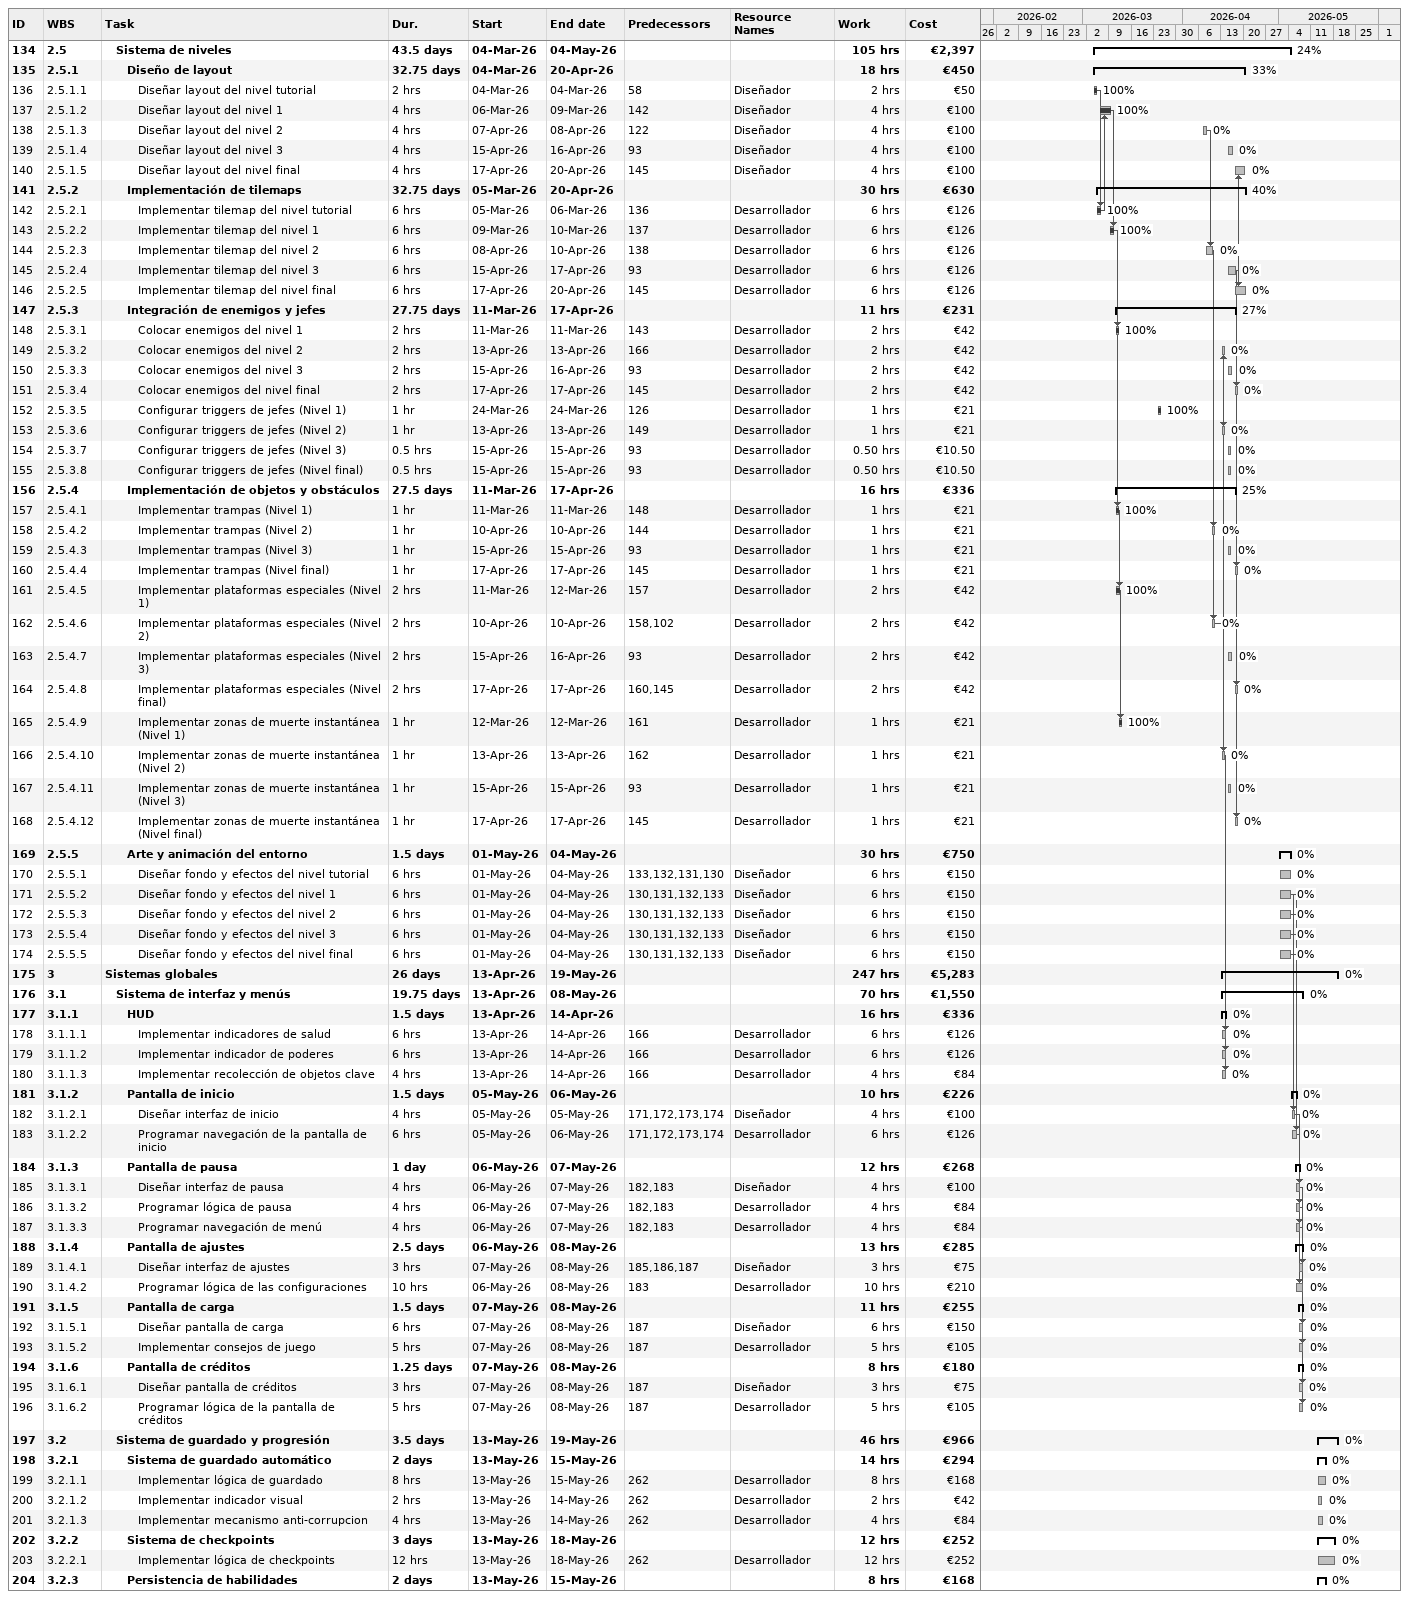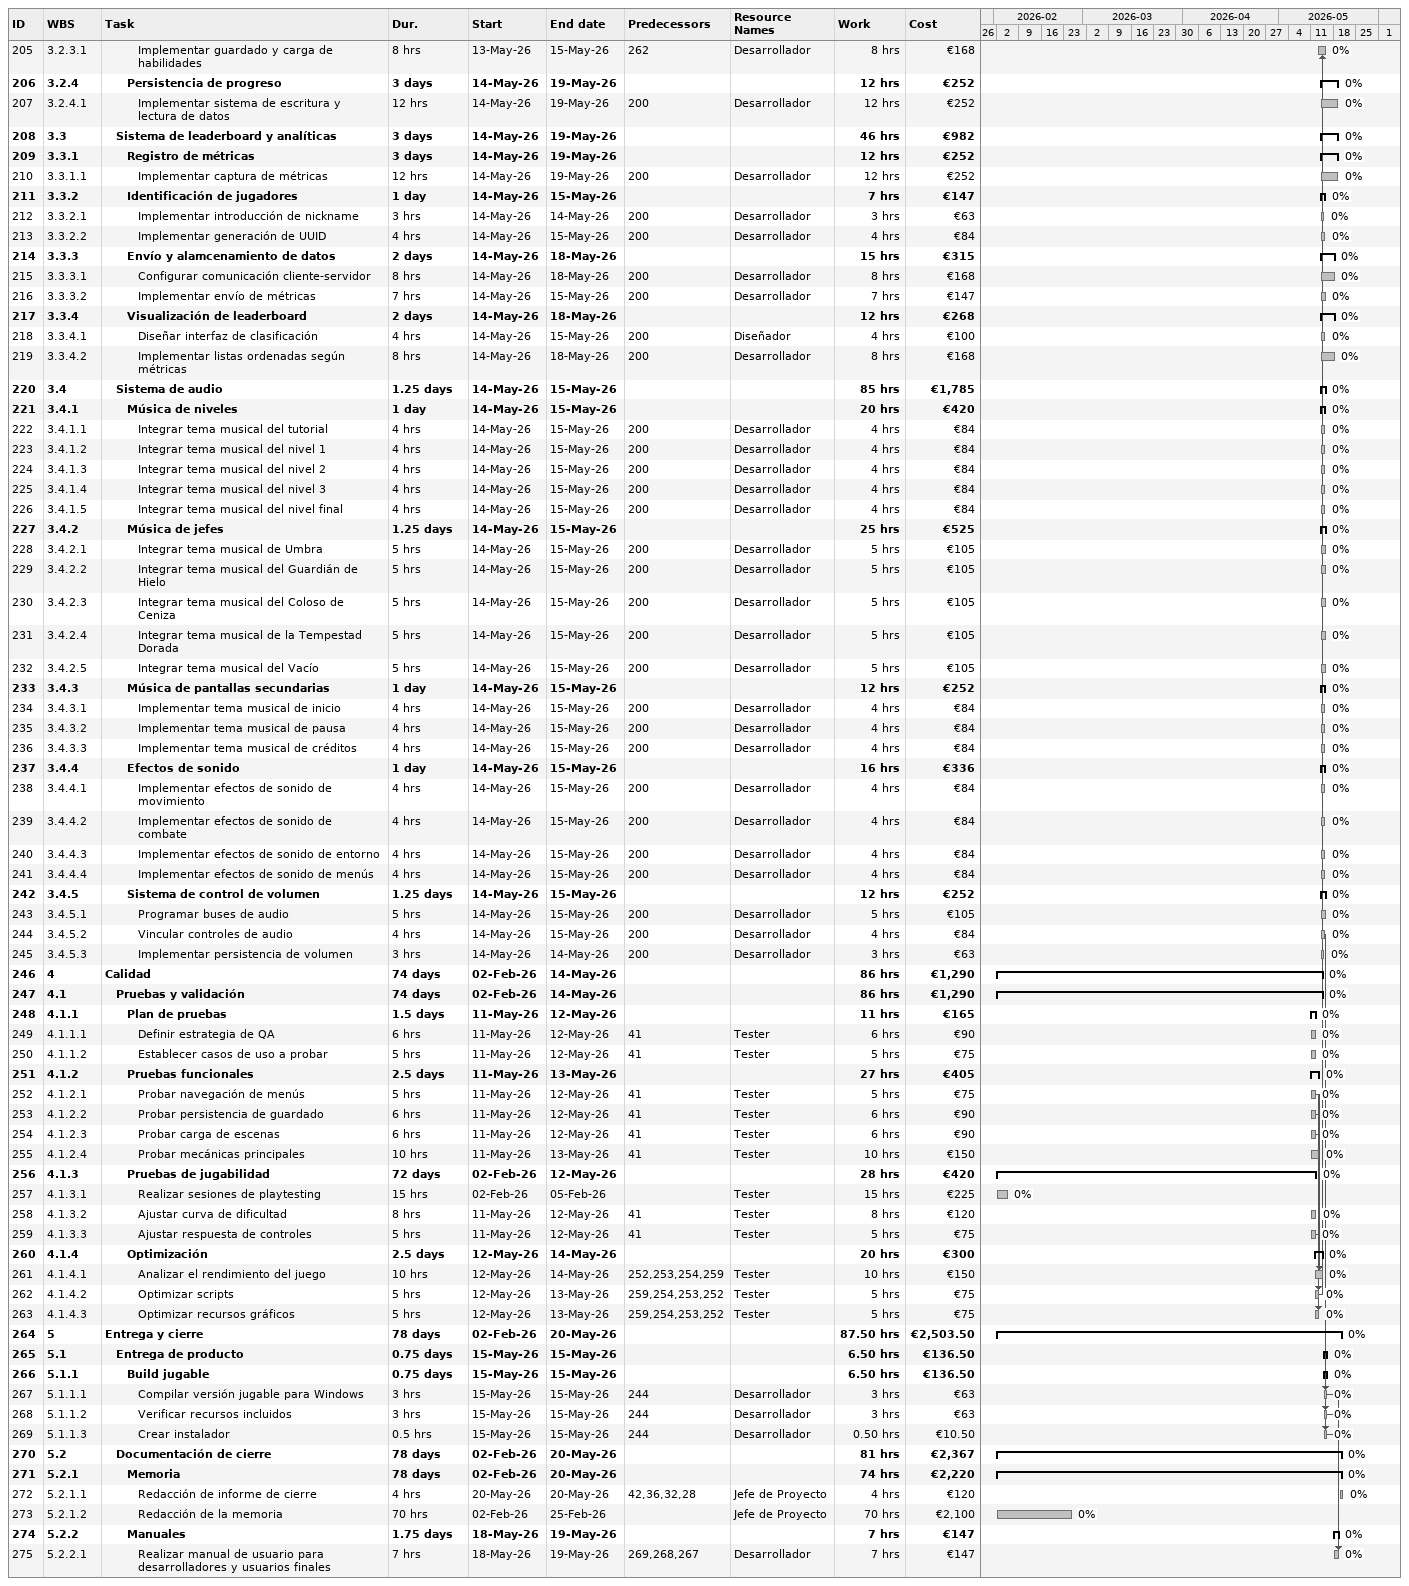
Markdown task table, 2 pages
| ID | WBS | Task | Duration | Start | Finish | Predecessors | Resources | % complete | Work (h) | Cost (€) |
|---|---|---|---|---|---|---|---|---|---|---|
| 134 | 2.5 | **Sistema de niveles** | 43.5d | 2026-03-04 | 2026-05-04 |  |  | 24 | 105 | 2397 |
| 135 | 2.5.1 | **Diseño de layout** | 32.75d | 2026-03-04 | 2026-04-20 |  |  | 33 | 18 | 450 |
| 136 | 2.5.1.1 | Diseñar layout del nivel tutorial | 2h | 2026-03-04 | 2026-03-04 | 58 | Diseñador | 100 | 2 | 50 |
| 137 | 2.5.1.2 | Diseñar layout del nivel 1 | 4h | 2026-03-06 | 2026-03-09 | 142 | Diseñador | 100 | 4 | 100 |
| 138 | 2.5.1.3 | Diseñar layout del nivel 2 | 4h | 2026-04-07 | 2026-04-08 | 122 | Diseñador | 0 | 4 | 100 |
| 139 | 2.5.1.4 | Diseñar layout del nivel 3 | 4h | 2026-04-15 | 2026-04-16 | 93 | Diseñador | 0 | 4 | 100 |
| 140 | 2.5.1.5 | Diseñar layout del nivel final | 4h | 2026-04-17 | 2026-04-20 | 145 | Diseñador | 0 | 4 | 100 |
| 141 | 2.5.2 | **Implementación de tilemaps** | 32.75d | 2026-03-05 | 2026-04-20 |  |  | 40 | 30 | 630 |
| 142 | 2.5.2.1 | Implementar tilemap del nivel tutorial | 6h | 2026-03-05 | 2026-03-06 | 136 | Desarrollador | 100 | 6 | 126 |
| 143 | 2.5.2.2 | Implementar tilemap del nivel 1 | 6h | 2026-03-09 | 2026-03-10 | 137 | Desarrollador | 100 | 6 | 126 |
| 144 | 2.5.2.3 | Implementar tilemap del nivel 2 | 6h | 2026-04-08 | 2026-04-10 | 138 | Desarrollador | 0 | 6 | 126 |
| 145 | 2.5.2.4 | Implementar tilemap del nivel 3 | 6h | 2026-04-15 | 2026-04-17 | 93 | Desarrollador | 0 | 6 | 126 |
| 146 | 2.5.2.5 | Implementar tilemap del nivel final | 6h | 2026-04-17 | 2026-04-20 | 145 | Desarrollador | 0 | 6 | 126 |
| 147 | 2.5.3 | **Integración de enemigos y jefes** | 27.75d | 2026-03-11 | 2026-04-17 |  |  | 27 | 11 | 231 |
| 148 | 2.5.3.1 | Colocar enemigos del nivel 1 | 2h | 2026-03-11 | 2026-03-11 | 143 | Desarrollador | 100 | 2 | 42 |
| 149 | 2.5.3.2 | Colocar enemigos del nivel 2 | 2h | 2026-04-13 | 2026-04-13 | 166 | Desarrollador | 0 | 2 | 42 |
| 150 | 2.5.3.3 | Colocar enemigos del nivel 3 | 2h | 2026-04-15 | 2026-04-16 | 93 | Desarrollador | 0 | 2 | 42 |
| 151 | 2.5.3.4 | Colocar enemigos del nivel final | 2h | 2026-04-17 | 2026-04-17 | 145 | Desarrollador | 0 | 2 | 42 |
| 152 | 2.5.3.5 | Configurar triggers de jefes (Nivel 1) | 1h | 2026-03-24 | 2026-03-24 | 126 | Desarrollador | 100 | 1 | 21 |
| 153 | 2.5.3.6 | Configurar triggers de jefes (Nivel 2) | 1h | 2026-04-13 | 2026-04-13 | 149 | Desarrollador | 0 | 1 | 21 |
| 154 | 2.5.3.7 | Configurar triggers de jefes (Nivel 3) | 0.5h | 2026-04-15 | 2026-04-15 | 93 | Desarrollador | 0 | 0.50 | 10.50 |
| 155 | 2.5.3.8 | Configurar triggers de jefes (Nivel final) | 0.5h | 2026-04-15 | 2026-04-15 | 93 | Desarrollador | 0 | 0.50 | 10.50 |
| 156 | 2.5.4 | **Implementación de objetos y obstáculos** | 27.5d | 2026-03-11 | 2026-04-17 |  |  | 25 | 16 | 336 |
| 157 | 2.5.4.1 | Implementar trampas (Nivel 1) | 1h | 2026-03-11 | 2026-03-11 | 148 | Desarrollador | 100 | 1 | 21 |
| 158 | 2.5.4.2 | Implementar trampas (Nivel 2) | 1h | 2026-04-10 | 2026-04-10 | 144 | Desarrollador | 0 | 1 | 21 |
| 159 | 2.5.4.3 | Implementar trampas (Nivel 3) | 1h | 2026-04-15 | 2026-04-15 | 93 | Desarrollador | 0 | 1 | 21 |
| 160 | 2.5.4.4 | Implementar trampas (Nivel final) | 1h | 2026-04-17 | 2026-04-17 | 145 | Desarrollador | 0 | 1 | 21 |
| 161 | 2.5.4.5 | Implementar plataformas especiales (Nivel 1) | 2h | 2026-03-11 | 2026-03-12 | 157 | Desarrollador | 100 | 2 | 42 |
| 162 | 2.5.4.6 | Implementar plataformas especiales (Nivel 2) | 2h | 2026-04-10 | 2026-04-10 | 158, 102 | Desarrollador | 0 | 2 | 42 |
| 163 | 2.5.4.7 | Implementar plataformas especiales (Nivel 3) | 2h | 2026-04-15 | 2026-04-16 | 93 | Desarrollador | 0 | 2 | 42 |
| 164 | 2.5.4.8 | Implementar plataformas especiales (Nivel final) | 2h | 2026-04-17 | 2026-04-17 | 160, 145 | Desarrollador | 0 | 2 | 42 |
| 165 | 2.5.4.9 | Implementar zonas de muerte instantánea (Nivel 1) | 1h | 2026-03-12 | 2026-03-12 | 161 | Desarrollador | 100 | 1 | 21 |
| 166 | 2.5.4.10 | Implementar zonas de muerte instantánea (Nivel 2) | 1h | 2026-04-13 | 2026-04-13 | 162 | Desarrollador | 0 | 1 | 21 |
| 167 | 2.5.4.11 | Implementar zonas de muerte instantánea (Nivel 3) | 1h | 2026-04-15 | 2026-04-15 | 93 | Desarrollador | 0 | 1 | 21 |
| 168 | 2.5.4.12 | Implementar zonas de muerte instantánea (Nivel final) | 1h | 2026-04-17 | 2026-04-17 | 145 | Desarrollador | 0 | 1 | 21 |
| 169 | 2.5.5 | **Arte y animación del entorno** | 1.5d | 2026-05-01 | 2026-05-04 |  |  | 0 | 30 | 750 |
| 170 | 2.5.5.1 | Diseñar fondo y efectos del nivel tutorial | 6h | 2026-05-01 | 2026-05-04 | 133, 132, 131, 130 | Diseñador | 0 | 6 | 150 |
| 171 | 2.5.5.2 | Diseñar fondo y efectos del nivel 1 | 6h | 2026-05-01 | 2026-05-04 | 130, 131, 132, 133 | Diseñador | 0 | 6 | 150 |
| 172 | 2.5.5.3 | Diseñar fondo y efectos del nivel 2 | 6h | 2026-05-01 | 2026-05-04 | 130, 131, 132, 133 | Diseñador | 0 | 6 | 150 |
| 173 | 2.5.5.4 | Diseñar fondo y efectos del nivel 3 | 6h | 2026-05-01 | 2026-05-04 | 130, 131, 132, 133 | Diseñador | 0 | 6 | 150 |
| 174 | 2.5.5.5 | Diseñar fondo y efectos del nivel final | 6h | 2026-05-01 | 2026-05-04 | 130, 131, 132, 133 | Diseñador | 0 | 6 | 150 |
| 175 | 3 | **Sistemas globales** | 26d | 2026-04-13 | 2026-05-19 |  |  | 0 | 247 | 5283 |
| 176 | 3.1 | **Sistema de interfaz y menús** | 19.75d | 2026-04-13 | 2026-05-08 |  |  | 0 | 70 | 1550 |
| 177 | 3.1.1 | **HUD** | 1.5d | 2026-04-13 | 2026-04-14 |  |  | 0 | 16 | 336 |
| 178 | 3.1.1.1 | Implementar indicadores de salud | 6h | 2026-04-13 | 2026-04-14 | 166 | Desarrollador | 0 | 6 | 126 |
| 179 | 3.1.1.2 | Implementar indicador de poderes | 6h | 2026-04-13 | 2026-04-14 | 166 | Desarrollador | 0 | 6 | 126 |
| 180 | 3.1.1.3 | Implementar recolección de objetos clave | 4h | 2026-04-13 | 2026-04-14 | 166 | Desarrollador | 0 | 4 | 84 |
| 181 | 3.1.2 | **Pantalla de inicio** | 1.5d | 2026-05-05 | 2026-05-06 |  |  | 0 | 10 | 226 |
| 182 | 3.1.2.1 | Diseñar interfaz de inicio | 4h | 2026-05-05 | 2026-05-05 | 171, 172, 173, 174 | Diseñador | 0 | 4 | 100 |
| 183 | 3.1.2.2 | Programar navegación de la pantalla de inicio | 6h | 2026-05-05 | 2026-05-06 | 171, 172, 173, 174 | Desarrollador | 0 | 6 | 126 |
| 184 | 3.1.3 | **Pantalla de pausa** | 1d | 2026-05-06 | 2026-05-07 |  |  | 0 | 12 | 268 |
| 185 | 3.1.3.1 | Diseñar interfaz de pausa | 4h | 2026-05-06 | 2026-05-07 | 182, 183 | Diseñador | 0 | 4 | 100 |
| 186 | 3.1.3.2 | Programar lógica de pausa | 4h | 2026-05-06 | 2026-05-07 | 182, 183 | Desarrollador | 0 | 4 | 84 |
| 187 | 3.1.3.3 | Programar navegación de menú | 4h | 2026-05-06 | 2026-05-07 | 182, 183 | Desarrollador | 0 | 4 | 84 |
| 188 | 3.1.4 | **Pantalla de ajustes** | 2.5d | 2026-05-06 | 2026-05-08 |  |  | 0 | 13 | 285 |
| 189 | 3.1.4.1 | Diseñar interfaz de ajustes | 3h | 2026-05-07 | 2026-05-08 | 185, 186, 187 | Diseñador | 0 | 3 | 75 |
| 190 | 3.1.4.2 | Programar lógica de las configuraciones | 10h | 2026-05-06 | 2026-05-08 | 183 | Desarrollador | 0 | 10 | 210 |
| 191 | 3.1.5 | **Pantalla de carga** | 1.5d | 2026-05-07 | 2026-05-08 |  |  | 0 | 11 | 255 |
| 192 | 3.1.5.1 | Diseñar pantalla de carga | 6h | 2026-05-07 | 2026-05-08 | 187 | Diseñador | 0 | 6 | 150 |
| 193 | 3.1.5.2 | Implementar consejos de juego | 5h | 2026-05-07 | 2026-05-08 | 187 | Desarrollador | 0 | 5 | 105 |
| 194 | 3.1.6 | **Pantalla de créditos** | 1.25d | 2026-05-07 | 2026-05-08 |  |  | 0 | 8 | 180 |
| 195 | 3.1.6.1 | Diseñar pantalla de créditos | 3h | 2026-05-07 | 2026-05-08 | 187 | Diseñador | 0 | 3 | 75 |
| 196 | 3.1.6.2 | Programar lógica de la pantalla de créditos | 5h | 2026-05-07 | 2026-05-08 | 187 | Desarrollador | 0 | 5 | 105 |
| 197 | 3.2 | **Sistema de guardado y progresión** | 3.5d | 2026-05-13 | 2026-05-19 |  |  | 0 | 46 | 966 |
| 198 | 3.2.1 | **Sistema de guardado automático** | 2d | 2026-05-13 | 2026-05-15 |  |  | 0 | 14 | 294 |
| 199 | 3.2.1.1 | Implementar lógica de guardado | 8h | 2026-05-13 | 2026-05-15 | 262 | Desarrollador | 0 | 8 | 168 |
| 200 | 3.2.1.2 | Implementar indicador visual | 2h | 2026-05-13 | 2026-05-14 | 262 | Desarrollador | 0 | 2 | 42 |
| 201 | 3.2.1.3 | Implementar mecanismo anti-corrupcion | 4h | 2026-05-13 | 2026-05-14 | 262 | Desarrollador | 0 | 4 | 84 |
| 202 | 3.2.2 | **Sistema de checkpoints** | 3d | 2026-05-13 | 2026-05-18 |  |  | 0 | 12 | 252 |
| 203 | 3.2.2.1 | Implementar lógica de checkpoints | 12h | 2026-05-13 | 2026-05-18 | 262 | Desarrollador | 0 | 12 | 252 |
| 204 | 3.2.3 | **Persistencia de habilidades** | 2d | 2026-05-13 | 2026-05-15 |  |  | 0 | 8 | 168 |
| 205 | 3.2.3.1 | Implementar guardado y carga de habilidades | 8h | 2026-05-13 | 2026-05-15 | 262 | Desarrollador | 0 | 8 | 168 |
| 206 | 3.2.4 | **Persistencia de progreso** | 3d | 2026-05-14 | 2026-05-19 |  |  | 0 | 12 | 252 |
| 207 | 3.2.4.1 | Implementar sistema de escritura y lectura de datos | 12h | 2026-05-14 | 2026-05-19 | 200 | Desarrollador | 0 | 12 | 252 |
| 208 | 3.3 | **Sistema de leaderboard y analíticas** | 3d | 2026-05-14 | 2026-05-19 |  |  | 0 | 46 | 982 |
| 209 | 3.3.1 | **Registro de métricas** | 3d | 2026-05-14 | 2026-05-19 |  |  | 0 | 12 | 252 |
| 210 | 3.3.1.1 | Implementar captura de métricas | 12h | 2026-05-14 | 2026-05-19 | 200 | Desarrollador | 0 | 12 | 252 |
| 211 | 3.3.2 | **Identificación de jugadores** | 1d | 2026-05-14 | 2026-05-15 |  |  | 0 | 7 | 147 |
| 212 | 3.3.2.1 | Implementar introducción de nickname | 3h | 2026-05-14 | 2026-05-14 | 200 | Desarrollador | 0 | 3 | 63 |
| 213 | 3.3.2.2 | Implementar generación de UUID | 4h | 2026-05-14 | 2026-05-15 | 200 | Desarrollador | 0 | 4 | 84 |
| 214 | 3.3.3 | **Envío y alamcenamiento de datos** | 2d | 2026-05-14 | 2026-05-18 |  |  | 0 | 15 | 315 |
| 215 | 3.3.3.1 | Configurar comunicación cliente-servidor | 8h | 2026-05-14 | 2026-05-18 | 200 | Desarrollador | 0 | 8 | 168 |
| 216 | 3.3.3.2 | Implementar envío de métricas | 7h | 2026-05-14 | 2026-05-15 | 200 | Desarrollador | 0 | 7 | 147 |
| 217 | 3.3.4 | **Visualización de leaderboard** | 2d | 2026-05-14 | 2026-05-18 |  |  | 0 | 12 | 268 |
| 218 | 3.3.4.1 | Diseñar interfaz de clasificación | 4h | 2026-05-14 | 2026-05-15 | 200 | Diseñador | 0 | 4 | 100 |
| 219 | 3.3.4.2 | Implementar listas ordenadas según métricas | 8h | 2026-05-14 | 2026-05-18 | 200 | Desarrollador | 0 | 8 | 168 |
| 220 | 3.4 | **Sistema de audio** | 1.25d | 2026-05-14 | 2026-05-15 |  |  | 0 | 85 | 1785 |
| 221 | 3.4.1 | **Música de niveles** | 1d | 2026-05-14 | 2026-05-15 |  |  | 0 | 20 | 420 |
| 222 | 3.4.1.1 | Integrar tema musical del tutorial | 4h | 2026-05-14 | 2026-05-15 | 200 | Desarrollador | 0 | 4 | 84 |
| 223 | 3.4.1.2 | Integrar tema musical del nivel 1 | 4h | 2026-05-14 | 2026-05-15 | 200 | Desarrollador | 0 | 4 | 84 |
| 224 | 3.4.1.3 | Integrar tema musical del nivel 2 | 4h | 2026-05-14 | 2026-05-15 | 200 | Desarrollador | 0 | 4 | 84 |
| 225 | 3.4.1.4 | Integrar tema musical del nivel 3 | 4h | 2026-05-14 | 2026-05-15 | 200 | Desarrollador | 0 | 4 | 84 |
| 226 | 3.4.1.5 | Integrar tema musical del nivel final | 4h | 2026-05-14 | 2026-05-15 | 200 | Desarrollador | 0 | 4 | 84 |
| 227 | 3.4.2 | **Música de jefes** | 1.25d | 2026-05-14 | 2026-05-15 |  |  | 0 | 25 | 525 |
| 228 | 3.4.2.1 | Integrar tema musical de Umbra | 5h | 2026-05-14 | 2026-05-15 | 200 | Desarrollador | 0 | 5 | 105 |
| 229 | 3.4.2.2 | Integrar tema musical del Guardián de Hielo | 5h | 2026-05-14 | 2026-05-15 | 200 | Desarrollador | 0 | 5 | 105 |
| 230 | 3.4.2.3 | Integrar tema musical del Coloso de Ceniza | 5h | 2026-05-14 | 2026-05-15 | 200 | Desarrollador | 0 | 5 | 105 |
| 231 | 3.4.2.4 | Integrar tema musical de la Tempestad Dorada | 5h | 2026-05-14 | 2026-05-15 | 200 | Desarrollador | 0 | 5 | 105 |
| 232 | 3.4.2.5 | Integrar tema musical del Vacío | 5h | 2026-05-14 | 2026-05-15 | 200 | Desarrollador | 0 | 5 | 105 |
| 233 | 3.4.3 | **Música de pantallas secundarias** | 1d | 2026-05-14 | 2026-05-15 |  |  | 0 | 12 | 252 |
| 234 | 3.4.3.1 | Implementar tema musical de inicio | 4h | 2026-05-14 | 2026-05-15 | 200 | Desarrollador | 0 | 4 | 84 |
| 235 | 3.4.3.2 | Implementar tema musical de pausa | 4h | 2026-05-14 | 2026-05-15 | 200 | Desarrollador | 0 | 4 | 84 |
| 236 | 3.4.3.3 | Implementar tema musical de créditos | 4h | 2026-05-14 | 2026-05-15 | 200 | Desarrollador | 0 | 4 | 84 |
| 237 | 3.4.4 | **Efectos de sonido** | 1d | 2026-05-14 | 2026-05-15 |  |  | 0 | 16 | 336 |
| 238 | 3.4.4.1 | Implementar efectos de sonido de movimiento | 4h | 2026-05-14 | 2026-05-15 | 200 | Desarrollador | 0 | 4 | 84 |
| 239 | 3.4.4.2 | Implementar efectos de sonido de combate | 4h | 2026-05-14 | 2026-05-15 | 200 | Desarrollador | 0 | 4 | 84 |
| 240 | 3.4.4.3 | Implementar efectos de sonido de entorno | 4h | 2026-05-14 | 2026-05-15 | 200 | Desarrollador | 0 | 4 | 84 |
| 241 | 3.4.4.4 | Implementar efectos de sonido de menús | 4h | 2026-05-14 | 2026-05-15 | 200 | Desarrollador | 0 | 4 | 84 |
| 242 | 3.4.5 | **Sistema de control de volumen** | 1.25d | 2026-05-14 | 2026-05-15 |  |  | 0 | 12 | 252 |
| 243 | 3.4.5.1 | Programar buses de audio | 5h | 2026-05-14 | 2026-05-15 | 200 | Desarrollador | 0 | 5 | 105 |
| 244 | 3.4.5.2 | Vincular controles de audio | 4h | 2026-05-14 | 2026-05-15 | 200 | Desarrollador | 0 | 4 | 84 |
| 245 | 3.4.5.3 | Implementar persistencia de volumen | 3h | 2026-05-14 | 2026-05-14 | 200 | Desarrollador | 0 | 3 | 63 |
| 246 | 4 | **Calidad** | 74d | 2026-02-02 | 2026-05-14 |  |  | 0 | 86 | 1290 |
| 247 | 4.1 | **Pruebas y validación** | 74d | 2026-02-02 | 2026-05-14 |  |  | 0 | 86 | 1290 |
| 248 | 4.1.1 | **Plan de pruebas** | 1.5d | 2026-05-11 | 2026-05-12 |  |  | 0 | 11 | 165 |
| 249 | 4.1.1.1 | Definir estrategia de QA | 6h | 2026-05-11 | 2026-05-12 | 41 | Tester | 0 | 6 | 90 |
| 250 | 4.1.1.2 | Establecer casos de uso a probar | 5h | 2026-05-11 | 2026-05-12 | 41 | Tester | 0 | 5 | 75 |
| 251 | 4.1.2 | **Pruebas funcionales** | 2.5d | 2026-05-11 | 2026-05-13 |  |  | 0 | 27 | 405 |
| 252 | 4.1.2.1 | Probar navegación de menús | 5h | 2026-05-11 | 2026-05-12 | 41 | Tester | 0 | 5 | 75 |
| 253 | 4.1.2.2 | Probar persistencia de guardado | 6h | 2026-05-11 | 2026-05-12 | 41 | Tester | 0 | 6 | 90 |
| 254 | 4.1.2.3 | Probar carga de escenas | 6h | 2026-05-11 | 2026-05-12 | 41 | Tester | 0 | 6 | 90 |
| 255 | 4.1.2.4 | Probar mecánicas principales | 10h | 2026-05-11 | 2026-05-13 | 41 | Tester | 0 | 10 | 150 |
| 256 | 4.1.3 | **Pruebas de jugabilidad** | 72d | 2026-02-02 | 2026-05-12 |  |  | 0 | 28 | 420 |
| 257 | 4.1.3.1 | Realizar sesiones de playtesting | 15h | 2026-02-02 | 2026-02-05 |  | Tester | 0 | 15 | 225 |
| 258 | 4.1.3.2 | Ajustar curva de dificultad | 8h | 2026-05-11 | 2026-05-12 | 41 | Tester | 0 | 8 | 120 |
| 259 | 4.1.3.3 | Ajustar respuesta de controles | 5h | 2026-05-11 | 2026-05-12 | 41 | Tester | 0 | 5 | 75 |
| 260 | 4.1.4 | **Optimización** | 2.5d | 2026-05-12 | 2026-05-14 |  |  | 0 | 20 | 300 |
| 261 | 4.1.4.1 | Analizar el rendimiento del juego | 10h | 2026-05-12 | 2026-05-14 | 252, 253, 254, 259 | Tester | 0 | 10 | 150 |
| 262 | 4.1.4.2 | Optimizar scripts | 5h | 2026-05-12 | 2026-05-13 | 259, 254, 253, 252 | Tester | 0 | 5 | 75 |
| 263 | 4.1.4.3 | Optimizar recursos gráficos | 5h | 2026-05-12 | 2026-05-13 | 259, 254, 253, 252 | Tester | 0 | 5 | 75 |
| 264 | 5 | **Entrega y cierre** | 78d | 2026-02-02 | 2026-05-20 |  |  | 0 | 87.50 | 2503.50 |
| 265 | 5.1 | **Entrega de producto** | 0.75d | 2026-05-15 | 2026-05-15 |  |  | 0 | 6.50 | 136.50 |
| 266 | 5.1.1 | **Build jugable** | 0.75d | 2026-05-15 | 2026-05-15 |  |  | 0 | 6.50 | 136.50 |
| 267 | 5.1.1.1 | Compilar versión jugable para Windows | 3h | 2026-05-15 | 2026-05-15 | 244 | Desarrollador | 0 | 3 | 63 |
| 268 | 5.1.1.2 | Verificar recursos incluidos | 3h | 2026-05-15 | 2026-05-15 | 244 | Desarrollador | 0 | 3 | 63 |
| 269 | 5.1.1.3 | Crear instalador | 0.5h | 2026-05-15 | 2026-05-15 | 244 | Desarrollador | 0 | 0.50 | 10.50 |
| 270 | 5.2 | **Documentación de cierre** | 78d | 2026-02-02 | 2026-05-20 |  |  | 0 | 81 | 2367 |
| 271 | 5.2.1 | **Memoria** | 78d | 2026-02-02 | 2026-05-20 |  |  | 0 | 74 | 2220 |
| 272 | 5.2.1.1 | Redacción de informe de cierre | 4h | 2026-05-20 | 2026-05-20 | 42, 36, 32, 28 | Jefe de Proyecto | 0 | 4 | 120 |
| 273 | 5.2.1.2 | Redacción de la memoria | 70h | 2026-02-02 | 2026-02-25 |  | Jefe de Proyecto | 0 | 70 | 2100 |
| 274 | 5.2.2 | **Manuales** | 1.75d | 2026-05-18 | 2026-05-19 |  |  | 0 | 7 | 147 |
| 275 | 5.2.2.1 | Realizar manual de usuario para desarrolladores y usuarios finales | 7h | 2026-05-18 | 2026-05-19 | 269, 268, 267 | Desarrollador | 0 | 7 | 147 |
